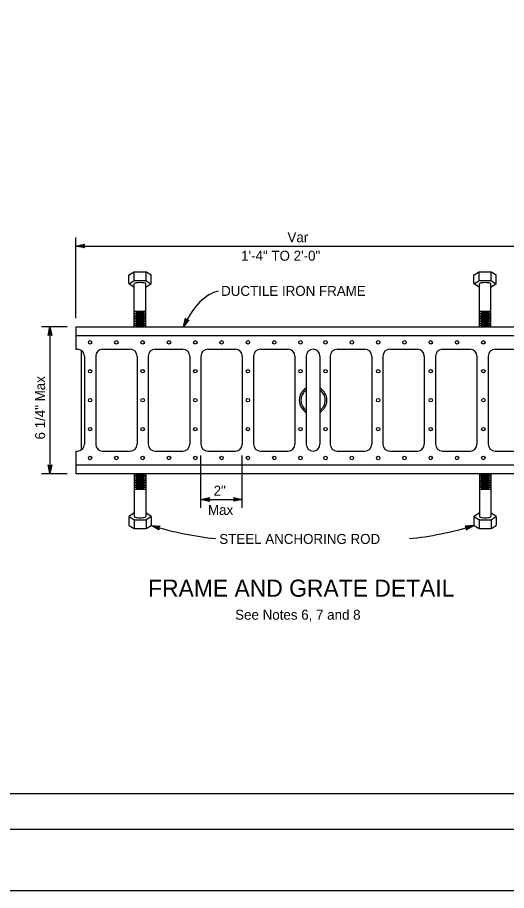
# Model space of a CAD drawing. Extents: x -893 to 867, y -474 to 712.
# Drawn here: x -316 to 27, y -474 to 138 of the extents above; entities that cross this region are included whole.
import ezdxf

# ---------------------------------------------------------------- set-up
doc = ezdxf.new("R2010")
doc.units = 0
for name, color, linetype in [('10 Sheet Format', 7, 'Continuous'), ('56 Stage 3 Anno', 7, 'Continuous'), ('57 Undefined', 7, 'Continuous'), ('60 Nongeo Data', 7, 'Continuous')]:
    doc.layers.add(name, color=color, linetype=linetype)

msp = doc.modelspace()

# ---------------------------------------------------------------- linework, layer by layer
at = {"layer": '10 Sheet Format'}
for p, q in [((-813.44, -406.04), (811.54, -406.04)), ((-863.42, -431.04), (836.58, -431.04))]:
    msp.add_line(p, q, dxfattribs=at)
for points in [[(-893.46, -474.04), (866.54, -474.04), (866.54, 711.96), (-893.46, 711.96)], [(-863.42, -431.04), (836.58, -431.04), (836.58, 668.96), (-863.42, 668.96)]]:
    msp.add_lwpolyline(points, close=True, dxfattribs=at)
at = {"layer": '56 Stage 3 Anno'}
for p, q in [((-274.72, -72.72), (-274.72, -16.04)), ((-274.72, -22.09), (-268.72, -20.76)), ((-274.72, -22.09), (57.44, -22.09)), ((-268.72, -23.43), (-274.72, -22.09)), ((-274.72, -22.09), (-274.72, -22.09)), ((-268.93, -23.08), (-273.34, -22.09)), ((-273.33, -22.09), (-268.95, -21.12)), ((-271.96, -22.1), (-269.13, -21.47)), ((-269.17, -22.72), (-271.96, -22.1)), ((-270.57, -22.1), (-269.37, -21.83)), ((-269.34, -22.37), (-270.57, -22.1)), ((-268.72, -20.76), (-269.52, -22.09)), ((-269.52, -22.09), (-268.72, -23.43)), ((-268.72, -20.76), (-268.72, -20.76)), ((-268.72, -23.43), (-268.72, -23.43)), ((-199.31, -78.77), (-197.88, -72.79)), ((-198.71, -77.52), (-197.66, -73.16)), ((-197.88, -72.79), (-197.88, -72.79)), ((-197.88, -72.79), (-197.04, -74.09)), ((-280.77, -78.77), (-298.92, -78.77)), ((-294.21, -84.77), (-292.87, -78.77)), ((-292.87, -78.77), (-292.87, -181.62)), ((-292.87, -78.77), (-292.87, -78.77)), ((-292.87, -78.77), (-291.54, -84.77)), ((-195.48, -73.96), (-199.31, -78.77)), ((-199.31, -78.77), (-199.31, -78.77)), ((-195.9, -74), (-198.71, -77.53)), ((-198.1, -76.29), (-197.43, -73.47)), ((-196.32, -74.05), (-198.1, -76.29)), ((-197.5, -75.04), (-197.21, -73.84)), ((-196.71, -74.06), (-197.5, -75.04)), ((-197.04, -74.09), (-195.48, -73.96)), ((-195.48, -73.96), (-195.48, -73.96)), ((-292.87, -83.97), (-294.21, -84.77)), ((-294.21, -84.77), (-294.21, -84.77)), ((-293.85, -84.55), (-292.87, -80.15)), ((-293.49, -84.32), (-292.87, -81.53)), ((-293.15, -84.14), (-292.87, -82.91)), ((-292.87, -80.16), (-291.9, -84.53)), ((-292.87, -81.53), (-292.25, -84.36)), ((-292.87, -82.91), (-292.6, -84.12)), ((-291.54, -84.77), (-292.87, -83.97)), ((-291.54, -84.77), (-291.54, -84.77)), ((-186.99, -205.67), (-186.99, -168.99)), ((-157.95, -205.67), (-157.95, -168.99)), ((-292.87, -181.62), (-294.2, -175.62)), ((-294.2, -175.62), (-294.2, -175.62)), ((-294.2, -175.62), (-292.87, -176.42)), ((-292.87, -180.23), (-293.84, -175.86)), ((-292.87, -178.86), (-293.49, -176.04)), ((-292.87, -177.48), (-293.13, -176.27)), ((-292.87, -176.42), (-291.53, -175.62)), ((-291.53, -175.62), (-292.87, -181.62)), ((-291.88, -175.84), (-292.87, -180.24)), ((-292.24, -176.07), (-292.87, -178.86)), ((-292.59, -176.25), (-292.87, -177.48)), ((-291.53, -175.62), (-291.53, -175.62)), ((-298.92, -181.62), (-280.77, -181.62)), ((-292.87, -181.62), (-292.87, -181.62)), ((-186.99, -199.79), (-180.99, -198.46)), ((-180.99, -201.13), (-186.99, -199.79)), ((-186.99, -199.79), (-186.99, -199.79)), ((-186.99, -199.79), (-157.95, -199.79)), ((-181.21, -200.77), (-185.61, -199.79)), ((-185.6, -199.79), (-181.22, -198.82)), ((-184.23, -199.79), (-181.4, -199.17)), ((-181.44, -200.42), (-184.23, -199.79)), ((-182.84, -199.79), (-181.64, -199.53)), ((-181.62, -200.07), (-182.84, -199.79)), ((-180.99, -198.46), (-181.79, -199.79)), ((-181.79, -199.79), (-180.99, -201.13)), ((-180.99, -198.46), (-180.99, -198.46)), ((-180.99, -201.13), (-180.99, -201.13)), ((-163.15, -199.79), (-163.95, -198.45)), ((-163.95, -198.45), (-163.95, -198.45)), ((-163.95, -198.45), (-157.95, -199.79)), ((-157.95, -199.79), (-163.95, -201.12)), ((-163.95, -201.12), (-163.15, -199.79)), ((-163.95, -201.12), (-163.95, -201.12)), ((-163.73, -198.81), (-159.33, -199.79)), ((-159.34, -199.79), (-163.71, -200.76)), ((-160.71, -199.79), (-163.54, -200.41)), ((-163.5, -199.17), (-160.71, -199.79)), ((-163.32, -199.51), (-162.09, -199.79)), ((-162.09, -199.79), (-163.3, -200.06)), ((-157.95, -199.79), (-157.95, -199.79)), ((-216.43, -221.09), (-221.8, -218.1)), ((-221.8, -218.1), (-221.8, -218.1)), ((-221.8, -218.1), (-215.67, -218.53)), ((-216.53, -220.69), (-220.47, -218.49)), ((-220.46, -218.49), (-215.99, -218.81)), ((-216.65, -220.28), (-219.15, -218.89)), ((-219.15, -218.89), (-216.26, -219.09)), ((-216.72, -219.89), (-217.82, -219.28)), ((-217.82, -219.28), (-216.59, -219.37)), ((-215.67, -218.53), (-216.81, -219.58)), ((-216.81, -219.58), (-216.43, -221.09)), ((-215.67, -218.53), (-215.67, -218.53)), ((4.52, -218.15), (-1.61, -218.59)), ((-1.61, -218.59), (-1.61, -218.59)), ((-1.61, -218.59), (-0.46, -219.63)), ((3.19, -218.54), (-1.28, -218.87)), ((1.87, -218.94), (-1.01, -219.15)), ((-0.85, -221.15), (4.52, -218.15)), ((-0.46, -219.63), (-0.85, -221.15)), ((-0.74, -220.74), (3.2, -218.54)), ((0.55, -219.34), (-0.68, -219.42)), ((-0.62, -220.33), (1.87, -218.94)), ((-0.55, -219.95), (0.55, -219.34)), ((4.52, -218.15), (4.52, -218.15)), ((-216.43, -221.09), (-216.43, -221.09)), ((-0.85, -221.15), (-0.85, -221.15))]:
    msp.add_line(p, q, dxfattribs=at)
for centre, major_axis, ratio, start_param, end_param in [((-181.72, -79.14), (-14.24, -24.33), 0.556561, 3.601113, 4.916032), ((-208.76, -198.5), (-75.18, 20.11), 0.287812, 1.473935, 2.08496), ((-8.32, -198.5), (75.18, 20.11), 0.287812, 4.190668, 4.806755)]:
    msp.add_ellipse(centre, major_axis=major_axis, ratio=ratio, start_param=start_param, end_param=end_param, dxfattribs=at)
at = {"layer": '60 Nongeo Data'}
for p, q in [((-237.49, -48.4), (-237.49, -42.51)), ((-237.34, -42.25), (-234.31, -40.51)), ((-233.86, -46.21), (-233.86, -40.55)), ((-233.56, -40.24), (-225.73, -40.24)), ((-225.43, -46.08), (-225.43, -40.81)), ((-224.97, -40.54), (-221.95, -42.25)), ((-221.8, -48.4), (-221.8, -42.51)), ((4.52, -48.4), (4.52, -42.51)), ((4.67, -42.25), (7.7, -40.51)), ((8.15, -46.21), (8.15, -40.55)), ((8.45, -40.24), (16.28, -40.24)), ((16.59, -46.08), (16.59, -40.81)), ((17.04, -40.54), (20.06, -42.25)), ((20.22, -48.4), (20.22, -42.51)), ((-233.7, -51.22), (-237.36, -48.65)), ((-237.03, -48.29), (-234.01, -46.47)), ((-233.7, -78.77), (-233.7, -48.52)), ((-233.56, -46.38), (-225.73, -46.38)), ((-225.59, -78.77), (-225.59, -48.52)), ((-221.92, -48.65), (-225.59, -51.22)), ((-225.28, -46.51), (-222.25, -48.29)), ((8.32, -51.22), (4.65, -48.65)), ((4.98, -48.29), (8, -46.47)), ((8.32, -78.77), (8.32, -48.52)), ((8.45, -46.38), (16.28, -46.38)), ((16.42, -78.77), (16.42, -48.52)), ((20.09, -48.65), (16.42, -51.22)), ((16.74, -46.51), (19.76, -48.29)), ((-233.7, -67.88), (-225.59, -67.88)), ((-233.7, -69.09), (-225.59, -69.09)), ((-233.7, -70.3), (-225.59, -70.3)), ((-233.7, -71.51), (-225.59, -71.51)), ((-233.7, -72.72), (-225.59, -72.72)), ((-232.49, -68.48), (-226.8, -68.48)), ((-232.49, -69.69), (-226.8, -69.69)), ((-232.49, -70.9), (-226.8, -70.9)), ((-232.49, -72.11), (-226.8, -72.11)), ((-232.49, -73.32), (-226.8, -73.32)), ((8.32, -67.88), (16.42, -67.88)), ((8.32, -69.09), (16.42, -69.09)), ((8.32, -70.3), (16.42, -70.3)), ((8.32, -71.51), (16.42, -71.51)), ((8.32, -72.72), (16.42, -72.72)), ((9.53, -68.48), (15.21, -68.48)), ((9.53, -69.69), (15.21, -69.69)), ((9.53, -70.9), (15.21, -70.9)), ((9.53, -72.11), (15.21, -72.11)), ((9.53, -73.32), (15.21, -73.32)), ((-274.72, -78.77), (57.44, -78.77)), ((-274.72, -78.77), (-274.72, -94.5)), ((-233.7, -73.93), (-225.59, -73.93)), ((-233.7, -75.14), (-225.59, -75.14)), ((-233.7, -76.35), (-225.59, -76.35)), ((-233.7, -77.56), (-225.59, -77.56)), ((-232.49, -74.53), (-226.8, -74.53)), ((-232.49, -75.74), (-226.8, -75.74)), ((-232.49, -76.95), (-226.8, -76.95)), ((-232.49, -78.16), (-226.8, -78.16)), ((8.32, -73.93), (16.42, -73.93)), ((8.32, -75.14), (16.42, -75.14)), ((8.32, -76.35), (16.42, -76.35)), ((8.32, -77.56), (16.42, -77.56)), ((9.53, -74.53), (15.21, -74.53)), ((9.53, -75.74), (15.21, -75.74)), ((9.53, -76.95), (15.21, -76.95)), ((9.53, -78.16), (15.21, -78.16)), ((-274.72, -84.82), (57.44, -84.82)), ((-274.72, -94.5), (-273.51, -94.5)), ((-271.09, -95.15), (-271.09, -165.25)), ((-255.96, -94.5), (-236.6, -94.5)), ((-219.06, -94.5), (-199.69, -94.5)), ((-182.15, -94.5), (-162.79, -94.5)), ((-145.24, -94.5), (-125.88, -94.5)), ((-91.39, -94.5), (-72.03, -94.5)), ((-54.49, -94.5), (-35.13, -94.5)), ((-17.58, -94.5), (1.78, -94.5)), ((19.33, -94.5), (38.69, -94.5)), ((-268.67, -99.34), (-268.67, -161.05)), ((-260.8, -99.34), (-260.8, -161.05)), ((-231.76, -99.34), (-231.76, -161.05)), ((-223.9, -99.34), (-223.9, -161.05)), ((-194.85, -99.34), (-194.85, -161.05)), ((-186.99, -99.34), (-186.99, -161.05)), ((-157.95, -99.34), (-157.95, -161.05)), ((-150.08, -99.34), (-150.08, -161.05)), ((-121.04, -99.34), (-121.04, -161.05)), ((-113.17, -99.34), (-113.17, -161.05)), ((-103.49, -99.34), (-103.49, -161.05)), ((-96.23, -99.34), (-96.23, -161.05)), ((-67.19, -99.34), (-67.19, -161.05)), ((-59.33, -99.34), (-59.33, -161.05)), ((-30.28, -99.34), (-30.28, -161.05)), ((-22.42, -99.34), (-22.42, -161.05)), ((6.62, -99.34), (6.62, -161.05)), ((14.49, -99.34), (14.49, -161.05)), ((-274.72, -165.89), (-274.72, -181.62)), ((-274.72, -165.89), (-273.51, -165.89)), ((-255.96, -165.89), (-236.6, -165.89)), ((-219.06, -165.89), (-199.69, -165.89)), ((-182.15, -165.89), (-162.79, -165.89)), ((-145.24, -165.89), (-125.88, -165.89)), ((-91.39, -165.89), (-72.03, -165.89)), ((-54.49, -165.89), (-35.13, -165.89)), ((-17.58, -165.89), (1.78, -165.89)), ((19.33, -165.89), (38.69, -165.89)), ((-274.72, -175.57), (57.44, -175.57)), ((-274.72, -181.62), (57.44, -181.62)), ((-233.7, -181.62), (-233.7, -211.88)), ((-233.7, -182.83), (-225.59, -182.83)), ((-232.49, -182.23), (-226.8, -182.23)), ((-232.49, -183.44), (-226.8, -183.44)), ((-225.59, -181.62), (-225.59, -211.88)), ((8.32, -181.62), (8.32, -211.88)), ((8.32, -182.83), (16.42, -182.83)), ((9.53, -182.23), (15.21, -182.23)), ((9.53, -183.44), (15.21, -183.44)), ((16.42, -181.62), (16.42, -211.88)), ((-233.7, -184.04), (-225.59, -184.04)), ((-233.7, -185.25), (-225.59, -185.25)), ((-233.7, -186.46), (-225.59, -186.46)), ((-233.7, -187.67), (-225.59, -187.67)), ((-233.7, -188.89), (-225.59, -188.89)), ((-232.49, -184.65), (-226.8, -184.65)), ((-232.49, -185.86), (-226.8, -185.86)), ((-232.49, -187.07), (-226.8, -187.07)), ((-232.49, -188.28), (-226.8, -188.28)), ((-232.49, -189.49), (-226.8, -189.49)), ((8.32, -184.04), (16.42, -184.04)), ((8.32, -185.25), (16.42, -185.25)), ((8.32, -186.46), (16.42, -186.46)), ((8.32, -187.67), (16.42, -187.67)), ((8.32, -188.89), (16.42, -188.89)), ((9.53, -184.65), (15.21, -184.65)), ((9.53, -185.86), (15.21, -185.86)), ((9.53, -187.07), (15.21, -187.07)), ((9.53, -188.28), (15.21, -188.28)), ((9.53, -189.49), (15.21, -189.49)), ((-233.7, -190.09), (-225.59, -190.09)), ((-233.7, -191.3), (-225.59, -191.3)), ((-233.7, -192.52), (-225.59, -192.52)), ((-232.49, -190.7), (-226.8, -190.7)), ((-232.49, -191.91), (-226.8, -191.91)), ((8.32, -190.09), (16.42, -190.09)), ((8.32, -191.3), (16.42, -191.3)), ((8.32, -192.52), (16.42, -192.52)), ((9.53, -190.7), (15.21, -190.7)), ((9.53, -191.91), (15.21, -191.91)), ((-237.49, -211.99), (-237.49, -217.88)), ((-233.7, -209.17), (-237.36, -211.74)), ((-237.03, -212.11), (-234.01, -213.92)), ((-233.86, -214.18), (-233.86, -219.85)), ((-233.56, -214.01), (-225.73, -214.01)), ((-221.92, -211.74), (-225.59, -209.17)), ((-225.28, -213.88), (-222.25, -212.1)), ((-221.8, -211.99), (-221.8, -217.88)), ((4.52, -211.99), (4.52, -217.88)), ((8.32, -209.17), (4.65, -211.74)), ((4.98, -212.11), (8, -213.92)), ((8.15, -214.18), (8.15, -219.85)), ((8.45, -214.01), (16.28, -214.01)), ((20.09, -211.74), (16.42, -209.17)), ((16.74, -213.88), (19.76, -212.1)), ((20.22, -211.99), (20.22, -217.88)), ((-237.34, -218.15), (-234.31, -219.89)), ((-233.56, -220.15), (-225.73, -220.15)), ((-225.43, -214.31), (-225.43, -219.59)), ((-224.97, -219.85), (-221.95, -218.14)), ((4.67, -218.15), (7.7, -219.89)), ((8.45, -220.15), (16.28, -220.15)), ((16.59, -214.31), (16.59, -219.59)), ((17.04, -219.85), (20.06, -218.14))]:
    msp.add_line(p, q, dxfattribs=at)
for centre in [(-264.74, -89.66), (-246.28, -89.66), (-227.83, -89.66), (-209.37, -89.66), (-190.92, -89.66), (-172.47, -89.66), (-154.01, -89.66), (-135.56, -89.66), (-117.11, -89.66), (-99.56, -89.66), (-81.11, -89.66), (-62.65, -89.66), (-44.2, -89.66), (-25.75, -89.66), (-7.29, -89.66), (11.16, -89.66), (-264.74, -109.93), (-227.83, -109.93), (-190.92, -109.93), (-154.01, -109.93), (-117.11, -109.93), (-99.56, -109.93), (-62.65, -109.93), (-25.75, -109.93), (11.16, -109.93), (-264.74, -130.2), (-227.83, -130.2), (-190.92, -130.2), (-154.01, -130.2), (-62.65, -130.2), (-25.75, -130.2), (11.16, -130.2), (-264.74, -150.47), (-227.83, -150.47), (-190.92, -150.47), (-154.01, -150.47), (-117.11, -150.47), (-99.56, -150.47), (-62.65, -150.47), (-25.75, -150.47), (11.16, -150.47), (-264.74, -170.73), (-246.28, -170.73), (-227.83, -170.73), (-209.37, -170.73), (-190.92, -170.73), (-172.47, -170.73), (-154.01, -170.73), (-135.56, -170.73), (-117.11, -170.73), (-99.56, -170.73), (-81.11, -170.73), (-62.65, -170.73), (-44.2, -170.73), (-25.75, -170.73), (-7.29, -170.73), (11.16, -170.73)]:
    msp.add_circle(centre, 1.21, dxfattribs=at)
for centre, radius, start, end in [((-237.19, -42.51), 0.303, 119.94661, 180), ((-234.16, -40.77), 0.303, 0, 119.94624), ((-233.56, -40.55), 0.303, 90, 180), ((-225.73, -40.55), 0.303, 0, 90), ((-225.12, -40.8), 0.303, 60.55382, 180), ((-222.1, -42.51), 0.303, 0, 60.55358), ((4.82, -42.51), 0.303, 119.94661, 180), ((7.85, -40.77), 0.303, 0, 119.94624), ((8.45, -40.55), 0.303, 90, 180), ((16.28, -40.55), 0.303, 0, 90), ((16.89, -40.8), 0.303, 60.55382, 180), ((19.91, -42.51), 0.303, 0, 60.55358), ((-237.19, -48.03), 0.303, 180, 300.97956), ((-237.19, -48.4), 0.303, 180, 234.94778), ((-234.16, -46.21), 0.303, 300.9792, 0), ((-233.56, -46.08), 0.303, 180, 270), ((-225.73, -46.08), 0.303, 270, 0), ((-225.12, -46.25), 0.303, 180, 239.51594), ((-222.1, -48.03), 0.303, 239.5161, 0), ((-222.1, -48.4), 0.303, 305.05222, 0), ((4.82, -48.03), 0.303, 180, 300.97956), ((4.82, -48.4), 0.303, 180, 234.94778), ((7.85, -46.21), 0.303, 300.9792, 0), ((8.45, -46.08), 0.303, 180, 270), ((16.28, -46.08), 0.303, 270, 0), ((16.89, -46.25), 0.303, 180, 239.51594), ((19.91, -48.03), 0.303, 239.5161, 0), ((19.91, -48.4), 0.303, 305.05222, 0), ((-273.51, -99.34), 4.84, 0, 90), ((-255.96, -99.34), 4.84, 90, 180), ((-236.6, -99.34), 4.84, 0, 90), ((-219.06, -99.34), 4.84, 90, 180), ((-199.69, -99.34), 4.84, 0, 90), ((-182.15, -99.34), 4.84, 90, 180), ((-162.79, -99.34), 4.84, 0, 90), ((-145.24, -99.34), 4.84, 90, 180), ((-125.88, -99.34), 4.84, 0, 90), ((-108.33, -99.34), 4.84, 90, 180), ((-108.33, -99.34), 4.84, 0, 90), ((-91.39, -99.34), 4.84, 90, 180), ((-72.03, -99.34), 4.84, 0, 90), ((-54.49, -99.34), 4.84, 90, 180), ((-35.13, -99.34), 4.84, 0, 90), ((-17.58, -99.34), 4.84, 90, 180), ((1.78, -99.34), 4.84, 0, 90), ((19.33, -99.34), 4.84, 90, 180), ((-108.33, -130.2), 9.68, 120, 240), ((-108.33, -130.2), 9.68, 300, 60), ((-108.33, -130.2), 8.47, 124.84991, 235.15009), ((-108.33, -130.2), 8.47, 304.84991, 55.15009), ((-273.51, -161.05), 4.84, 270, 360), ((-255.96, -161.05), 4.84, 180, 270), ((-236.6, -161.05), 4.84, 270, 360), ((-219.06, -161.05), 4.84, 180, 270), ((-199.69, -161.05), 4.84, 270, 360), ((-182.15, -161.05), 4.84, 180, 270), ((-162.79, -161.05), 4.84, 270, 360), ((-145.24, -161.05), 4.84, 180, 270), ((-125.88, -161.05), 4.84, 270, 0), ((-108.33, -161.05), 4.84, 180, 270), ((-108.33, -161.05), 4.84, 270, 0), ((-91.39, -161.05), 4.84, 180, 270), ((-72.03, -161.05), 4.84, 270, 360), ((-54.49, -161.05), 4.84, 180, 270), ((-35.13, -161.05), 4.84, 270, 360), ((-17.58, -161.05), 4.84, 180, 270), ((1.78, -161.05), 4.84, 270, 360), ((19.33, -161.05), 4.84, 180, 270), ((-237.19, -211.99), 0.303, 125.05222, 180), ((-237.19, -212.37), 0.303, 59.02044, 180), ((-234.16, -214.18), 0.303, 0, 59.0208), ((-233.56, -214.31), 0.303, 90, 180), ((-225.73, -214.31), 0.303, 0, 90), ((-225.12, -214.14), 0.303, 120.48406, 180), ((-222.1, -212.36), 0.303, 0, 120.4839), ((-222.1, -211.99), 0.303, 0, 54.94778), ((4.82, -211.99), 0.303, 125.05222, 180), ((4.82, -212.37), 0.303, 59.02044, 180), ((7.85, -214.18), 0.303, 0, 59.0208), ((8.45, -214.31), 0.303, 90, 180), ((16.28, -214.31), 0.303, 0, 90), ((16.89, -214.14), 0.303, 120.48406, 180), ((19.91, -212.36), 0.303, 0, 120.4839), ((19.91, -211.99), 0.303, 0, 54.94778), ((-237.19, -217.88), 0.303, 180, 240.05339), ((-234.16, -219.63), 0.303, 240.05376, 0), ((-233.56, -219.85), 0.303, 180, 270), ((-225.73, -219.85), 0.303, 270, 360), ((-225.12, -219.59), 0.303, 180, 299.44618), ((-222.1, -217.88), 0.303, 299.44642, 0), ((4.82, -217.88), 0.303, 180, 240.05339), ((7.85, -219.63), 0.303, 240.05376, 0), ((8.45, -219.85), 0.303, 180, 270), ((16.28, -219.85), 0.303, 270, 360), ((16.89, -219.59), 0.303, 180, 299.44618), ((19.91, -217.88), 0.303, 299.44642, 0)]:
    msp.add_arc(centre, radius, start, end, dxfattribs=at)
for centre, major_axis in [((-229.64, -48.52), (4.05, 0)), ((12.37, -48.52), (4.05, 0)), ((-229.64, -211.88), (-4.05, 0)), ((12.37, -211.88), (-4.05, 0))]:
    msp.add_ellipse(centre, major_axis=major_axis, ratio=0.180398, start_param=6.283185, end_param=9.424778, dxfattribs=at)

# ---------------------------------------------------------------- texts
at = {"layer": '57 Undefined'}
for s, height, p in [('Var', 7, (-126.29, -19.41)), ('1\'-4" TO 2\'-0"', 7, (-158.77, -32.41)), ('DUCTILE IRON FRAME', 7, (-172.8, -57.06)), ('2"', 7, (-178.04, -197.16)), ('Max', 7, (-182.02, -210.64)), ('STEEL ANCHORING ROD', 7, (-174.1, -231)), ('FRAME AND GRATE DETAIL', 12, (-224.05, -268.02)), ('See Notes 6, 7 and 8', 7, (-162.94, -284.15))]:
    msp.add_text(s, height=height, dxfattribs=at).set_placement(p)
msp.add_text('6 1/4" Max', height=7, rotation=90, dxfattribs=at).set_placement((-296.26, -157.77))

doc.saveas('drawing.dxf')
